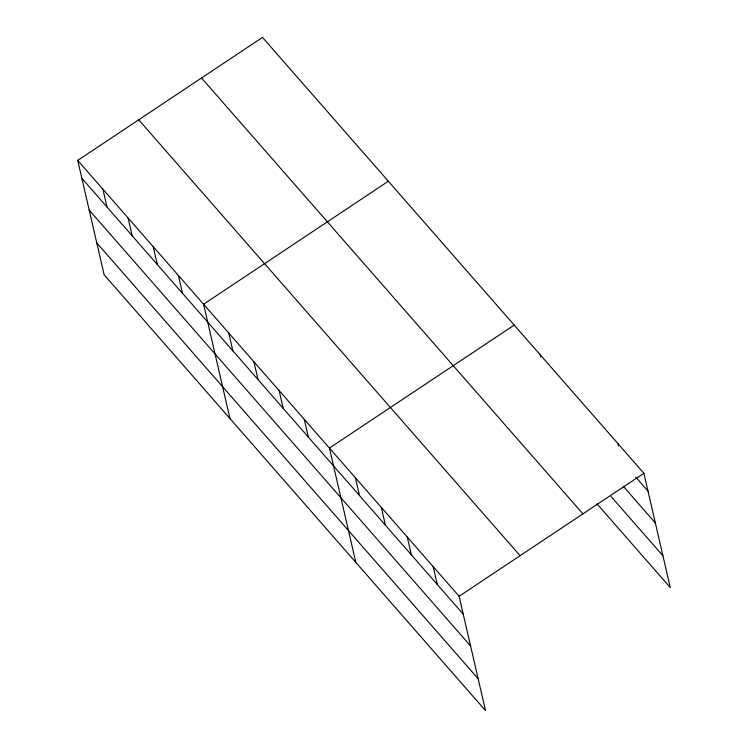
<?xml version="1.0" encoding="UTF-8"?>
<svg xmlns="http://www.w3.org/2000/svg" width="748" height="748" viewBox="0 0 748 748"><rect width="100%" height="100%" fill="white"/><g stroke="black" fill="none" stroke-linecap="round" stroke-linejoin="round"><path stroke-width="1.12" d="M77.727 160.409L459.113 596.287L485.508 710.6L104.112 274.722L77.727 160.409L262.492 37.4L643.888 473.278L670.273 587.591L597.054 503.909M388.352 181.24L203.578 304.249L229.973 418.562M514.213 325.081L329.438 448.08L355.833 562.403M459.113 596.287L643.888 473.278M635.8 477.187L648.002 491.137M623.318 486.35L655.351 522.964M611.06 496.485L662.924 555.764M201.521 77.988L582.907 513.867M138.698 119.811L520.084 555.689M81.85 178.258L463.236 614.136M89.199 210.095L470.586 645.973M96.763 242.894L478.159 678.763M617.951 443.639L618.465 445.873M540.15 354.72L540.664 356.955M433.176 566.647L437.3 584.497M407.239 537.008L411.363 554.857M381.312 507.368L385.435 525.218M355.375 477.72L359.498 495.578M304.268 419.319L308.391 437.169M279.098 390.55L283.221 408.408M253.927 361.78L258.051 379.638M228.757 333.01L232.871 350.868M178.407 275.479L182.531 293.328M153.237 246.709L157.361 264.568M128.067 217.939L132.19 235.798M102.897 189.169L107.02 207.028"/></g></svg>
